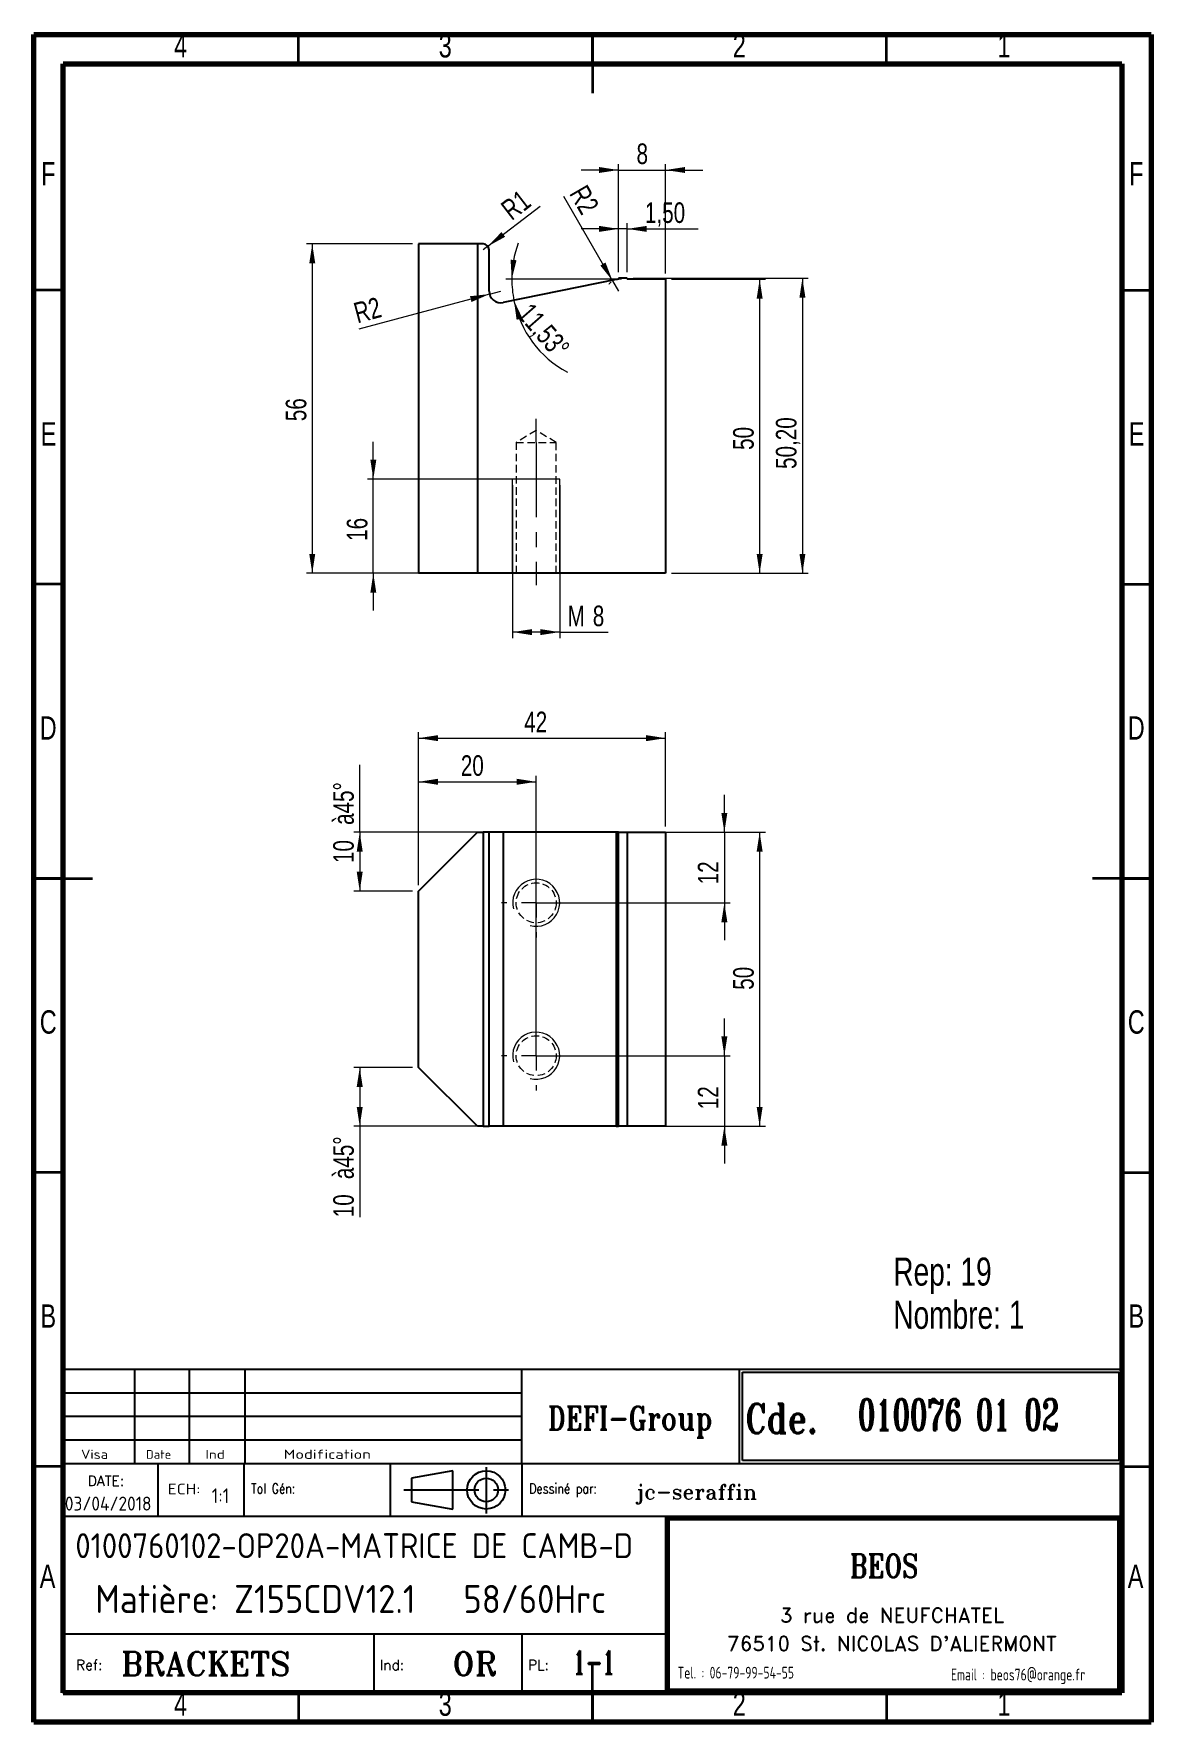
# Model space of a CAD drawing. Header units: millimetres. Extents: x 15 to 205, y 5 to 292.
import ezdxf

# ---------------------------------------------------------------- set-up
doc = ezdxf.new("R2010")
doc.units = ezdxf.units.MM
doc.linetypes.add('CENTERX2', pattern=[20.32, 12.7, -2.54, 2.54, -2.54])
doc.linetypes.add('HIDDEN', pattern=[1.905, 1.27, -0.635])
doc.layers.add('DIMENSIONS', color=176, linetype='Continuous')
doc.styles.add('SLDTEXTSTYLE0', font='TXT', dxfattribs={"width": 0.75})
doc.styles.add('SLDTEXTSTYLE1', font='ISOCP')
doc.styles.add('SLDTEXTSTYLE10', font='ISOCP', dxfattribs={"width": 1.147311})
doc.styles.add('SLDTEXTSTYLE11', font='ISOCP', dxfattribs={"width": 1.385904})
doc.styles.add('SLDTEXTSTYLE12', font='ISOCP', dxfattribs={"width": 1.246461})
doc.styles.add('SLDTEXTSTYLE13', font='ROMAND')
doc.styles.add('SLDTEXTSTYLE2', font='ROMANT', dxfattribs={"width": 0.8})
doc.styles.add('SLDTEXTSTYLE3', font='ISOCP', dxfattribs={"width": 0.8})
doc.styles.add('SLDTEXTSTYLE4', font='ROMANS', dxfattribs={"width": 0.8})
doc.styles.add('SLDTEXTSTYLE5', font='ROMANT')
doc.styles.add('SLDTEXTSTYLE6', font='ROMANS')
doc.styles.add('SLDTEXTSTYLE7', font='ROMANT', dxfattribs={"width": 0.65})
doc.styles.add('SLDTEXTSTYLE8', font='ISOCP', dxfattribs={"width": 1.446157})
doc.styles.add('SLDTEXTSTYLE9', font='ISOCP', dxfattribs={"width": 1.294402})
doc.dimstyles.new('SLDDIMSTYLE0', dxfattribs={"dimtxt": 3.5, "dimasz": 3.302, "dimexe": 0, "dimexo": 0.0625, "dimgap": 0.875, "dimtad": 1, "dimrnd": 1e-09, "dimzin": 12, "dimdsep": 46, "dimtxsty": 'SLDTEXTSTYLE0', "dimsah": 1, "dimcen": 0.09, "dimadec": 0, "dimazin": 3, "dimtfac": 1, "dimtofl": 0, "dimtmove": 0, "dimatfit": 3, "dimfxl": 1, "dimfrac": 2, "dimtolj": 1, "dimtzin": 12, "dimarcsym": 0})
doc.dimstyles.new('SLDDIMSTYLE1', dxfattribs={"dimtxt": 3.5, "dimasz": 3.302, "dimexe": 0, "dimexo": 0.0625, "dimgap": 0.875, "dimtad": 1, "dimrnd": 1e-09, "dimzin": 12, "dimdsep": 46, "dimtxsty": 'SLDTEXTSTYLE0', "dimsah": 1, "dimcen": 0.09, "dimadec": 0, "dimazin": 3, "dimtfac": 1, "dimtmove": 0, "dimatfit": 0, "dimfxl": 1, "dimfrac": 2, "dimtolj": 1, "dimtzin": 12, "dimarcsym": 0})
doc.dimstyles.new('SLDDIMSTYLE2', dxfattribs={"dimtxt": 3.5, "dimasz": 3.302, "dimexe": 0, "dimexo": 0.0625, "dimgap": 0.875, "dimtad": 1, "dimrnd": 1e-09, "dimzin": 12, "dimdsep": 46, "dimtxsty": 'SLDTEXTSTYLE0', "dimsah": 1, "dimcen": 0, "dimadec": 0, "dimazin": 3, "dimtfac": 1, "dimtofl": 0, "dimtmove": 0, "dimatfit": 3, "dimfxl": 1, "dimfrac": 2, "dimtolj": 1, "dimtzin": 12, "dimarcsym": 0})
doc.dimstyles.new('SLDDIMSTYLE3', dxfattribs={"dimtxt": 3.5, "dimasz": 3.302, "dimexe": 0, "dimexo": 0.0625, "dimgap": 0.875, "dimtad": 1, "dimdec": 4, "dimzin": 12, "dimdsep": 46, "dimtxsty": 'SLDTEXTSTYLE0', "dimsah": 1, "dimcen": 0.09, "dimazin": 3, "dimtfac": 1, "dimtofl": 0, "dimtmove": 0, "dimatfit": 3, "dimfxl": 1, "dimfrac": 2, "dimtolj": 1, "dimtzin": 12, "dimarcsym": 0})

# ---------------------------------------------------------------- blocks, each defined once
blk = doc.blocks.new('SW_NOTE_0')
at = {"color": 0, "linetype": 'Continuous', "lineweight": 0, "char_height": 4.763, "attachment_point": 1, "style": 'SLDTEXTSTYLE0'}
for s, insert in [('Rep: 19', (0, 6.14)), ('Nombre: 1', (0, -1.21))]:
    blk.add_mtext(s, dxfattribs=dict(at, insert=insert))
blk = doc.blocks.new('_D')
at = {"color": 7, "linetype": 'Continuous', "lineweight": 18}
for p, q in [((96.42, 215.37), (96.42, 189.37)), ((104.42, 215.37), (104.42, 189.37)), ((104.42, 190.37), (96.42, 190.37)), ((104.42, 190.37), (112.64, 190.37))]:
    blk.add_line(p, q, dxfattribs=at)
for points in [[(96.42, 190.37), (99.72, 189.86), (99.72, 190.88)], [(104.42, 190.37), (101.12, 190.88), (101.12, 189.86)]]:
    blk.add_solid(points, dxfattribs=at)
at = {"color": 7, "linetype": 'Continuous', "lineweight": 18, "char_height": 3.5, "attachment_point": 1, "style": 'SLDTEXTSTYLE0'}
for s, insert in [('M', (105.76, 194.88)), ('8', (110.05, 194.88))]:
    blk.add_mtext(s, dxfattribs=dict(at, insert=insert))
blk = doc.blocks.new('_D_1')
at = {"color": 7, "linetype": 'Continuous', "lineweight": 18}
for p, q in [((72.73, 216.37), (72.73, 222.72)), ((103.42, 216.37), (71.73, 216.37)), ((72.73, 200.37), (72.73, 216.37)), ((103.42, 200.37), (71.73, 200.37)), ((72.73, 200.37), (72.73, 194.02))]:
    blk.add_line(p, q, dxfattribs=at)
for points in [[(72.73, 216.37), (73.24, 219.67), (72.23, 219.67)], [(72.73, 200.37), (72.23, 197.07), (73.24, 197.07)]]:
    blk.add_solid(points, dxfattribs=at)
at = {"color": 7, "linetype": 'Continuous', "lineweight": 18, "insert": (68.22, 205.89), "char_height": 3.5, "attachment_point": 1, "rotation": 90, "style": 'SLDTEXTSTYLE0'}
blk.add_mtext('16', dxfattribs=at)
blk = doc.blocks.new('_D_2')
at = {"color": 7, "linetype": 'Continuous', "lineweight": 18}
for p, q in [((79.42, 256.37), (61.35, 256.37)), ((62.35, 256.37), (62.35, 200.37)), ((79.42, 200.37), (61.35, 200.37))]:
    blk.add_line(p, q, dxfattribs=at)
for points in [[(62.35, 256.37), (61.84, 253.07), (62.86, 253.07)], [(62.35, 200.37), (62.86, 203.67), (61.84, 203.67)]]:
    blk.add_solid(points, dxfattribs=at)
at = {"color": 7, "linetype": 'Continuous', "lineweight": 18, "insert": (57.84, 226.24), "char_height": 3.5, "attachment_point": 1, "rotation": 90, "style": 'SLDTEXTSTYLE0'}
blk.add_mtext('56', dxfattribs=at)
blk = doc.blocks.new('_D_3')
at = {"color": 7, "linetype": 'Continuous', "lineweight": 18}
for q in [(70.28, 241.9), (94.42, 248.37)]:
    blk.add_line((92.49, 247.85), q, dxfattribs=at)
blk.add_solid([(92.49, 247.85), (89.17, 247.49), (89.43, 246.51)], dxfattribs=at)
at = {"color": 7, "linetype": 'Continuous', "lineweight": 18, "insert": (69.12, 246.24), "char_height": 3.5, "attachment_point": 1, "rotation": 15, "style": 'SLDTEXTSTYLE0'}
blk.add_mtext('R2', dxfattribs=at)
blk = doc.blocks.new('_D_4')
at = {"color": 7, "linetype": 'Continuous', "lineweight": 18}
for q in [(101.1, 262.83), (91.42, 255.37)]:
    blk.add_line((92.21, 255.98), q, dxfattribs=at)
blk.add_solid([(92.21, 255.98), (95.14, 257.59), (94.52, 258.4)], dxfattribs=at)
at = {"color": 7, "linetype": 'Continuous', "lineweight": 18, "insert": (94.12, 263.02), "char_height": 3.5, "attachment_point": 1, "rotation": 37.6305, "style": 'SLDTEXTSTYLE0'}
blk.add_mtext('R1', dxfattribs=at)
blk = doc.blocks.new('_D_5')
at = {"color": 7, "linetype": 'Continuous', "lineweight": 18}
blk.add_line((114.92, 250.37), (95.27, 250.37), dxfattribs=at)
for start, end in [(159.9927, 180), (180, 191.5347), (191.5347, 241.7534)]:
    blk.add_arc((114.22, 250.37), 17.94, start, end, dxfattribs=at)
for points in [[(96.27, 250.37), (97.08, 253.61), (96.07, 253.7)], [(96.64, 246.78), (97.1, 243.47), (98.07, 243.77)]]:
    blk.add_solid(points, dxfattribs=at)
at = {"color": 7, "linetype": 'Continuous', "lineweight": 18, "insert": (99.66, 246.62), "char_height": 3.5, "attachment_point": 1, "rotation": 311.1332, "style": 'SLDTEXTSTYLE0'}
blk.add_mtext('11,53°', dxfattribs=at)
blk = doc.blocks.new('_D_6')
at = {"color": 7, "linetype": 'Continuous', "lineweight": 18}
for p, q in [((114.42, 258.94), (108.07, 258.94)), ((114.42, 251.57), (114.42, 259.94)), ((115.92, 258.94), (114.42, 258.94)), ((115.92, 251.57), (115.92, 259.94)), ((115.92, 258.94), (127.97, 258.94))]:
    blk.add_line(p, q, dxfattribs=at)
for points in [[(114.42, 258.94), (111.12, 259.45), (111.12, 258.43)], [(115.92, 258.94), (119.22, 258.43), (119.22, 259.45)]]:
    blk.add_solid(points, dxfattribs=at)
at = {"color": 7, "linetype": 'Continuous', "lineweight": 18, "insert": (118.92, 263.45), "char_height": 3.5, "attachment_point": 1, "style": 'SLDTEXTSTYLE0'}
blk.add_mtext('1,50', dxfattribs=at)
blk = doc.blocks.new('_D_7')
at = {"color": 7, "linetype": 'Continuous', "lineweight": 18}
for p, q in [((114.42, 251.57), (114.42, 269.95)), ((122.42, 251.37), (122.42, 269.95)), ((114.42, 268.95), (108.07, 268.95)), ((114.42, 268.95), (122.42, 268.95)), ((122.42, 268.95), (128.77, 268.95))]:
    blk.add_line(p, q, dxfattribs=at)
for points in [[(114.42, 268.95), (111.12, 269.46), (111.12, 268.45)], [(122.42, 268.95), (125.72, 268.45), (125.72, 269.46)]]:
    blk.add_solid(points, dxfattribs=at)
at = {"color": 7, "linetype": 'Continuous', "lineweight": 18, "insert": (117.49, 273.47), "char_height": 3.5, "attachment_point": 1, "style": 'SLDTEXTSTYLE0'}
blk.add_mtext('8', dxfattribs=at)
blk = doc.blocks.new('_D_8')
at = {"color": 7, "linetype": 'Continuous', "lineweight": 18}
for p, q in [((123.42, 250.37), (139.42, 250.37)), ((138.42, 250.37), (138.42, 200.37)), ((123.42, 200.37), (139.42, 200.37))]:
    blk.add_line(p, q, dxfattribs=at)
for points in [[(138.42, 250.37), (137.91, 247.07), (138.93, 247.07)], [(138.42, 200.37), (138.93, 203.67), (137.91, 203.67)]]:
    blk.add_solid(points, dxfattribs=at)
at = {"color": 7, "linetype": 'Continuous', "lineweight": 18, "insert": (133.91, 221.36), "char_height": 3.5, "attachment_point": 1, "rotation": 90, "style": 'SLDTEXTSTYLE0'}
blk.add_mtext('50', dxfattribs=at)
blk = doc.blocks.new('_D_9')
at = {"color": 7, "linetype": 'Continuous', "lineweight": 18}
for p, q in [((116.92, 250.57), (146.69, 250.57)), ((145.69, 250.57), (145.69, 200.37)), ((123.42, 200.37), (146.69, 200.37))]:
    blk.add_line(p, q, dxfattribs=at)
for points in [[(145.69, 250.57), (145.19, 247.27), (146.2, 247.27)], [(145.69, 200.37), (146.2, 203.67), (145.19, 203.67)]]:
    blk.add_solid(points, dxfattribs=at)
at = {"color": 7, "linetype": 'Continuous', "lineweight": 18, "insert": (141.18, 218.12), "char_height": 3.5, "attachment_point": 1, "rotation": 90, "style": 'SLDTEXTSTYLE0'}
blk.add_mtext('50,20', dxfattribs=at)
blk = doc.blocks.new('_D_10')
at = {"color": 7, "linetype": 'Continuous', "lineweight": 18}
for q in [(105.12, 264.47), (114.42, 248.37)]:
    blk.add_line((113.42, 250.1), q, dxfattribs=at)
blk.add_arc((114.42, 248.37), 2, 128.0998, 146.5651, dxfattribs=at)
blk.add_solid([(113.42, 250.1), (112.21, 253.22), (111.33, 252.71)], dxfattribs=at)
at = {"color": 7, "linetype": 'Continuous', "lineweight": 18, "insert": (109, 266.71), "char_height": 3.5, "attachment_point": 1, "rotation": 300, "style": 'SLDTEXTSTYLE0'}
blk.add_mtext('R2', dxfattribs=at)
blk = doc.blocks.new('_D_11')
at = {"color": 7, "linetype": 'Continuous', "lineweight": 18}
for p, q in [((70.42, 156.34), (70.42, 167.8)), ((93.82, 156.34), (69.42, 156.34)), ((70.42, 156.34), (70.42, 146.34)), ((79.42, 146.34), (69.42, 146.34))]:
    blk.add_line(p, q, dxfattribs=at)
for points in [[(70.42, 156.34), (69.91, 153.04), (70.93, 153.04)], [(70.42, 146.34), (70.93, 149.64), (69.91, 149.64)]]:
    blk.add_solid(points, dxfattribs=at)
at = {"color": 7, "linetype": 'Continuous', "lineweight": 18, "char_height": 3.5, "attachment_point": 1, "rotation": 90, "style": 'SLDTEXTSTYLE0'}
for s, insert in [('à45°', (65.91, 157.59)), ('10', (65.91, 151.11))]:
    blk.add_mtext(s, dxfattribs=dict(at, insert=insert))
blk = doc.blocks.new('_D_12')
at = {"color": 7, "linetype": 'Continuous', "lineweight": 18}
for p, q in [((79.42, 116.34), (69.42, 116.34)), ((70.42, 116.34), (70.42, 106.34)), ((93.82, 106.34), (69.42, 106.34)), ((70.42, 106.34), (70.42, 90.87))]:
    blk.add_line(p, q, dxfattribs=at)
for points in [[(70.42, 116.34), (69.91, 113.04), (70.93, 113.04)], [(70.42, 106.34), (70.93, 109.64), (69.91, 109.64)]]:
    blk.add_solid(points, dxfattribs=at)
at = {"color": 7, "linetype": 'Continuous', "lineweight": 18, "char_height": 3.5, "attachment_point": 1, "rotation": 90, "style": 'SLDTEXTSTYLE0'}
for s, insert in [('à45°', (65.91, 97.35)), ('10', (65.91, 90.87))]:
    blk.add_mtext(s, dxfattribs=dict(at, insert=insert))
blk = doc.blocks.new('_D_13')
at = {"color": 7, "linetype": 'Continuous', "lineweight": 18}
for p, q in [((132.42, 156.34), (132.42, 162.69)), ((115.02, 156.34), (133.42, 156.34)), ((132.42, 156.34), (132.42, 144.34)), ((101.42, 144.34), (133.42, 144.34)), ((132.42, 144.34), (132.42, 137.99))]:
    blk.add_line(p, q, dxfattribs=at)
for points in [[(132.42, 156.34), (132.93, 159.64), (131.91, 159.64)], [(132.42, 144.34), (131.91, 141.04), (132.93, 141.04)]]:
    blk.add_solid(points, dxfattribs=at)
at = {"color": 7, "linetype": 'Continuous', "lineweight": 18, "insert": (127.91, 147.48), "char_height": 3.5, "attachment_point": 1, "rotation": 90, "style": 'SLDTEXTSTYLE0'}
blk.add_mtext('12', dxfattribs=at)
blk = doc.blocks.new('_D_14')
at = {"color": 7, "linetype": 'Continuous', "lineweight": 18}
for p, q in [((132.42, 118.34), (132.42, 124.69)), ((101.42, 118.34), (133.42, 118.34)), ((132.42, 118.34), (132.42, 106.34)), ((115.02, 106.34), (133.42, 106.34)), ((132.42, 106.34), (132.42, 99.99))]:
    blk.add_line(p, q, dxfattribs=at)
for points in [[(132.42, 118.34), (132.93, 121.64), (131.91, 121.64)], [(132.42, 106.34), (131.91, 103.04), (132.93, 103.04)]]:
    blk.add_solid(points, dxfattribs=at)
at = {"color": 7, "linetype": 'Continuous', "lineweight": 18, "insert": (127.91, 109.24), "char_height": 3.5, "attachment_point": 1, "rotation": 90, "style": 'SLDTEXTSTYLE0'}
blk.add_mtext('12', dxfattribs=at)
blk = doc.blocks.new('_D_15')
at = {"color": 7, "linetype": 'Continuous', "lineweight": 18}
for p, q in [((80.42, 147.34), (80.42, 165.92)), ((80.42, 164.92), (100.42, 164.92)), ((100.42, 119.34), (100.42, 165.92))]:
    blk.add_line(p, q, dxfattribs=at)
for points in [[(80.42, 164.92), (83.72, 164.41), (83.72, 165.43)], [(100.42, 164.92), (97.12, 165.43), (97.12, 164.41)]]:
    blk.add_solid(points, dxfattribs=at)
at = {"color": 7, "linetype": 'Continuous', "lineweight": 18, "insert": (87.61, 169.43), "char_height": 3.5, "attachment_point": 1, "style": 'SLDTEXTSTYLE0'}
blk.add_mtext('20', dxfattribs=at)
blk = doc.blocks.new('_D_16')
at = {"color": 7, "linetype": 'Continuous', "lineweight": 18}
for p, q in [((80.42, 147.34), (80.42, 173.34)), ((80.42, 172.34), (122.42, 172.34)), ((122.42, 157.34), (122.42, 173.34))]:
    blk.add_line(p, q, dxfattribs=at)
for points in [[(80.42, 172.34), (83.72, 171.83), (83.72, 172.85)], [(122.42, 172.34), (119.12, 172.85), (119.12, 171.83)]]:
    blk.add_solid(points, dxfattribs=at)
at = {"color": 7, "linetype": 'Continuous', "lineweight": 18, "insert": (98.39, 176.85), "char_height": 3.5, "attachment_point": 1, "style": 'SLDTEXTSTYLE0'}
blk.add_mtext('42', dxfattribs=at)
blk = doc.blocks.new('_D_17')
at = {"color": 7, "linetype": 'Continuous', "lineweight": 18}
for p, q in [((123.42, 156.34), (139.42, 156.34)), ((138.42, 156.34), (138.42, 106.34)), ((123.42, 106.34), (139.42, 106.34))]:
    blk.add_line(p, q, dxfattribs=at)
for points in [[(138.42, 156.34), (137.91, 153.04), (138.93, 153.04)], [(138.42, 106.34), (138.93, 109.64), (137.91, 109.64)]]:
    blk.add_solid(points, dxfattribs=at)
at = {"color": 7, "linetype": 'Continuous', "lineweight": 18, "insert": (133.91, 129.55), "char_height": 3.5, "attachment_point": 1, "rotation": 90, "style": 'SLDTEXTSTYLE0'}
blk.add_mtext('50', dxfattribs=at)
blk = doc.blocks.new('SW_CENTERMARKSYMBOL_0')
at = {"color": 0, "linetype": 'Continuous', "lineweight": 0}
for p, q in [((0, 5), (0, 5.9)), ((-5, 0), (-5.9, 0)), ((0, 0), (-2.5, 0)), ((0, 0), (0, 2.5)), ((0, 0), (0, -2.5)), ((0, 0), (2.5, 0)), ((5, 0), (5.9, 0)), ((0, -5), (0, -5.9))]:
    blk.add_line(p, q, dxfattribs=at)
blk = doc.blocks.new('SW_CENTERMARKSYMBOL_1')
at = {"color": 0, "linetype": 'Continuous', "lineweight": 0}
for p, q in [((0, 5), (0, 5.9)), ((-5, 0), (-5.9, 0)), ((0, 0), (-2.5, 0)), ((0, 0), (0, 2.5)), ((0, 0), (0, -2.5)), ((0, 0), (2.5, 0)), ((5, 0), (5.9, 0)), ((0, -5), (0, -5.9))]:
    blk.add_line(p, q, dxfattribs=at)

msp = doc.modelspace()

# ---------------------------------------------------------------- linework, layer by layer
at = {"color": 7, "linetype": 'Continuous', "lineweight": 70}
for p, q in [((15, 5), (15, 292)), ((15, 292), (205, 292)), ((205, 292), (205, 5)), ((20, 10), (20, 287)), ((20, 287), (200, 287)), ((200, 287), (200, 10)), ((200, 10), (20, 10)), ((205, 5), (15, 5))]:
    msp.add_line(p, q, dxfattribs=at)
at = {"color": 7, "linetype": 'Continuous', "lineweight": 35}
for p, q in [((60, 287), (60, 292)), ((110, 292.001), (110, 281.999)), ((110, 287), (110, 292)), ((160, 287), (160, 292)), ((20, 248.5), (15, 248.5)), ((200, 248.5), (205, 248.5)), ((20, 198.5), (15, 198.5)), ((200, 198.5), (205, 198.5)), ((14.999, 148.5), (25.001, 148.5)), ((20, 148.5), (15, 148.5)), ((205.001, 148.5), (194.999, 148.5)), ((200, 148.5), (205, 148.5)), ((20, 98.5), (15, 98.5)), ((200, 98.5), (205, 98.5)), ((20, 48.5), (15, 48.5)), ((200, 48.5), (205, 48.5)), ((110, 4.999), (110, 15.001)), ((60, 10), (60, 5)), ((110, 10), (110, 5)), ((160, 10), (160, 5))]:
    msp.add_line(p, q, dxfattribs=at)
at = {"color": 7, "linetype": 'Continuous', "lineweight": 25}
for p, q in [((80.42002, 256.37049), (80.42002, 200.37049)), ((90.42002, 256.37049), (80.42002, 256.37049)), ((90.42002, 256.37049), (90.42002, 200.37049)), ((91.42002, 256.37049), (90.42002, 256.37049)), ((92.42002, 248.37126), (92.42002, 255.37049)), ((114.0201, 250.3301), (94.81995, 246.41166)), ((114.42002, 250.57049), (114.42002, 250.37049)), ((115.92002, 250.57049), (114.42002, 250.57049)), ((115.92002, 250.57049), (115.92002, 250.37049)), ((122.42002, 250.37049), (115.92002, 250.37049)), ((122.42002, 250.37049), (122.42002, 200.37049)), ((90.42002, 200.37049), (80.42002, 200.37049)), ((122.42002, 200.37049), (90.42002, 200.37049)), ((80.42002, 146.34081), (90.42002, 156.34081)), ((90.42002, 156.34081), (91.42002, 156.34081)), ((91.42002, 156.34081), (91.42002, 106.34081)), ((92.42002, 156.34081), (91.42002, 156.34081)), ((92.42002, 106.34081), (92.42002, 156.34081)), ((94.81995, 156.34081), (92.42002, 156.34081)), ((94.81995, 156.34081), (94.81995, 106.34081)), ((114.0201, 156.34081), (94.81995, 156.34081)), ((114.0201, 156.34081), (114.0201, 106.34081)), ((114.42002, 156.34081), (114.0201, 156.34081)), ((114.42002, 106.34081), (114.42002, 156.34081)), ((114.42002, 156.34081), (115.92002, 156.34081)), ((115.92002, 156.34081), (115.92002, 106.34081)), ((115.92002, 156.34081), (122.42002, 156.34081)), ((122.42002, 156.34081), (122.42002, 106.34081)), ((80.42002, 116.34081), (80.42002, 146.34081)), ((90.42002, 106.34081), (80.42002, 116.34081)), ((91.42002, 106.34081), (90.42002, 106.34081)), ((91.42002, 106.34081), (92.42002, 106.34081)), ((94.81995, 106.34081), (92.42002, 106.34081)), ((114.0201, 106.34081), (94.81995, 106.34081)), ((114.0201, 106.34081), (114.42002, 106.34081)), ((115.92002, 106.34081), (114.42002, 106.34081)), ((122.42002, 106.34081), (115.92002, 106.34081))]:
    msp.add_line(p, q, dxfattribs=at)
at = {"color": 7, "linetype": 'HIDDEN', "lineweight": 18}
for p, q in [((100.42002, 224.66342), (97.02002, 222.62049)), ((103.82002, 222.62049), (100.42002, 224.66342)), ((97.02002, 222.62049), (103.82002, 222.62049)), ((97.02002, 222.62049), (97.02002, 200.37049)), ((103.82002, 200.37049), (103.82002, 222.62049)), ((104.42002, 216.37049), (96.42002, 216.37049)), ((104.42002, 216.37049), (96.42002, 216.37049))]:
    msp.add_line(p, q, dxfattribs=at)
at = {"color": 7, "linetype": 'CENTERX2', "lineweight": 18}
for q in [(100.42002, 226.66342), (100.42002, 198.37049)]:
    msp.add_line((100.42002, 222.62049), q, dxfattribs=at)
at = {"color": 7, "linetype": 'Continuous', "lineweight": 18}
for p, q in [((96.42002, 200.37049), (96.42002, 216.37049)), ((96.42002, 200.37049), (96.42002, 216.37049)), ((104.42002, 200.37049), (104.42002, 216.37049)), ((104.42002, 200.37049), (104.42002, 216.37049))]:
    msp.add_line(p, q, dxfattribs=at)
at = {"color": 7, "linetype": 'Continuous', "lineweight": 50}
msp.add_line((20, 65.25), (20, 10), dxfattribs=at)
at = {"color": 7, "linetype": 'HIDDEN', "lineweight": 18}
for centre in [(100.42002, 144.34081), (100.42002, 118.34081)]:
    msp.add_circle(centre, 3.4, dxfattribs=at)
at = {"color": 7, "linetype": 'Continuous', "lineweight": 25}
for centre, radius, start, end in [((91.42002, 255.37049), 1, 0, 90), ((114.42002, 248.37049), 2, 90, 101.5347423), ((94.42002, 248.37126), 2, 180, 281.5347423)]:
    msp.add_arc(centre, radius, start, end, dxfattribs=at)
at = {"color": 7, "linetype": 'Continuous', "lineweight": 18}
for centre in [(100.42002, 144.34081), (100.42002, 118.34081)]:
    msp.add_arc(centre, 4, 255, 195, dxfattribs=at)
at = {"layer": 'DIMENSIONS', "color": 3}
for p, q in [((98, 65), (19.92476, 65)), ((32.19244, 49), (32.19244, 65)), ((41.49782, 49), (41.49782, 65)), ((50.96646, 49), (50.96646, 65)), ((20, 61), (98, 61)), ((98, 57), (20, 57)), ((20, 53), (98, 53))]:
    msp.add_line(p, q, dxfattribs=at)
at = {"layer": 'DIMENSIONS', "color": 6}
for p, q in [((19.92476, 65), (19.92476, 10)), ((200, 10), (200, 65)), ((200, 40), (122.38409, 40)), ((122.38409, 40), (122.38409, 10)), ((199.8, 39.8), (122.58409, 39.8)), ((122.58409, 39.8), (122.58409, 10.2)), ((199.6, 39.6), (122.78409, 39.6)), ((122.78409, 39.6), (122.78409, 10.4)), ((199.4, 39.4), (122.98409, 39.4)), ((122.98409, 39.4), (122.98409, 10.6)), ((199.4, 10.6), (199.4, 39.4)), ((199.6, 10.4), (199.6, 39.6)), ((199.8, 10.2), (199.8, 39.8)), ((19.92476, 10), (200, 10)), ((122.58409, 10.2), (199.8, 10.2)), ((122.78409, 10.4), (199.6, 10.4)), ((122.98409, 10.6), (199.4, 10.6))]:
    msp.add_line(p, q, dxfattribs=at)
at = {"layer": 'DIMENSIONS', "color": 1}
for p, q in [((200, 65), (98, 65)), ((98, 49), (98, 65)), ((135, 49), (135, 65)), ((135.5, 49.5), (135.5, 64.5)), ((135.5, 64.5), (199.5, 64.5)), ((199.5, 64.5), (199.5, 49.5)), ((20, 49), (200, 49)), ((36.11049, 49), (36.11049, 40)), ((50.73069, 49), (50.73069, 40)), ((75.62034, 49), (75.62034, 40)), ((98, 49), (98, 40)), ((199.5, 49.5), (135.5, 49.5)), ((122.38409, 40), (20, 40)), ((122.38409, 20), (20, 20)), ((72.79154, 20), (72.79154, 10)), ((98, 20), (98, 10))]:
    msp.add_line(p, q, dxfattribs=at)
at = {"layer": 'DIMENSIONS'}
for p, q in [((135.5, 49.5), (135.5, 64.5)), ((135.5, 64.5), (199.5, 64.5)), ((199.5, 64.5), (199.5, 49.5)), ((199.5, 49.5), (135.5, 49.5))]:
    msp.add_line(p, q, dxfattribs=at)
at = {"layer": 'DIMENSIONS', "color": 7}
for p, q in [((86.24368, 47.75), (79.24368, 46.5)), ((79.24368, 46.5), (79.24368, 42.5)), ((86.24368, 41.25), (86.24368, 47.75)), ((79.24368, 42.5), (86.24368, 41.25))]:
    msp.add_line(p, q, dxfattribs=at)
at = {"layer": 'DIMENSIONS', "color": 3, "linetype": 'CENTERX2'}
for p, q in [((91.93393, 48.34798), (91.93393, 40.51332)), ((77.94646, 44.5), (96.20111, 44.5))]:
    msp.add_line(p, q, dxfattribs=at)
at = {"layer": 'DIMENSIONS', "color": 7}
for radius in [3.25, 2]:
    msp.add_circle((91.93393, 44.5), radius, dxfattribs=at)

# ---------------------------------------------------------------- block references
at = {"color": 7, "linetype": 'Continuous', "lineweight": 0}
for name, p in [('SW_CENTERMARKSYMBOL_0', (100.42002, 144.34081)), ('SW_CENTERMARKSYMBOL_1', (100.42002, 118.34081)), ('SW_NOTE_0', (161.14158, 77.8697))]:
    msp.add_blockref(name, p, dxfattribs=at)

# ---------------------------------------------------------------- texts
at = {"color": 7, "linetype": 'Continuous', "lineweight": 0, "char_height": 3.96875, "attachment_point": 2, "style": 'SLDTEXTSTYLE0'}
for s, insert in [('4', (39.96004, 292.06015)), ('3', (84.96004, 292.06015)), ('2', (134.96004, 292.06015)), ('1', (179.96004, 292.06015)), ('F', (17.45774, 270.31015)), ('F', (202.45774, 270.31015)), ('E', (17.50781, 226.06015)), ('E', (202.50781, 226.06015)), ('D', (17.45269, 176.06015)), ('D', (202.45269, 176.06015)), ('C', (17.45866, 126.06015)), ('C', (202.45866, 126.06015)), ('B', (17.4706, 76.06015)), ('B', (202.4706, 76.06015)), ('A', (17.33969, 31.81015)), ('A', (202.33969, 31.81015)), ('4', (39.96004, 10.06015)), ('3', (84.96004, 10.06015)), ('2', (134.96004, 10.06015)), ('1', (179.96004, 10.06015))]:
    msp.add_mtext(s, dxfattribs=dict(at, insert=insert))
at = {"layer": 'DIMENSIONS'}
for s, insert, char_height, attachment_point, style in [('DEFI-Group', (116.4195, 58.70072), 4, 2, 'SLDTEXTSTYLE2'), ('Cde.', (136, 59.12589), 5, 1, 'SLDTEXTSTYLE2'), ('010076 01 02', (155.14242, 59.93983), 5.2916667, 1, 'SLDTEXTSTYLE7'), ('Visa', (23.04116, 51.34751), 1.567052, 1, 'SLDTEXTSTYLE12'), ('Date', (34.06736, 51.28334), 1.492431, 1, 'SLDTEXTSTYLE10'), ('Ind', (44.17125, 51.28334), 1.492431, 1, 'SLDTEXTSTYLE11'), ('Modification', (57.48919, 51.34751), 1.5670523, 1, 'SLDTEXTSTYLE8'), ('DATE:', (24.15647, 46.91526), 1.727675, 1, 'SLDTEXTSTYLE6'), ('03/04/2018', (20.28608, 43.36811), 2.38125, 1, 'SLDTEXTSTYLE1'), ('ECH:', (37.78774, 45.55991), 1.814059, 1, 'SLDTEXTSTYLE9'), ('1:1', (45.26275, 44.76372), 2.5, 1, 'SLDTEXTSTYLE1'), ('Tol Gén:', (51.95157, 45.59841), 1.727675, 1, 'SLDTEXTSTYLE4'), ('Dessiné par:', (99.22087, 45.59841), 1.7276752, 1, 'SLDTEXTSTYLE4'), ('jc-seraffin', (117.35515, 45.41997), 2.5, 1, 'SLDTEXTSTYLE5'), ('0100760102-OP20A-MATRICE DE CAMB-D', (22.06558, 37.13848), 4.2333333, 1, 'SLDTEXTSTYLE1'), ('BEOS', (159.57079, 33.59488), 4, 2, 'SLDTEXTSTYLE2'), ('Matière: Z155CDV12.1   58/60Hrc', (25.45634, 28.33773), 4.7625, 1, 'SLDTEXTSTYLE1'), ('3 rue de NEUFCHATEL', (160.90924, 24.44835), 2.5, 2, 'SLDTEXTSTYLE13'), ("76510 St. NICOLAS D'ALIERMONT", (160.90254, 19.62324), 2.5, 2, 'SLDTEXTSTYLE13'), ('Ref:', (22.16807, 15.59841), 1.727675, 1, 'SLDTEXTSTYLE6'), ('BRACKETS', (29.83863, 16.95138), 4, 1, 'SLDTEXTSTYLE5'), ('Ind:', (73.82565, 15.59841), 1.727675, 1, 'SLDTEXTSTYLE6'), ('OR', (86.19394, 16.95138), 4, 1, 'SLDTEXTSTYLE5'), ('PL:', (99.03411, 15.59841), 1.727675, 1, 'SLDTEXTSTYLE6'), ('1-1', (106.65089, 17.17305), 4, 1, 'SLDTEXTSTYLE7'), ('Tel. : 06-79-99-54-55', (134.36027, 14.42858), 2, 2, 'SLDTEXTSTYLE3'), ('Email : beos76@orange.fr', (182.37248, 14.0972), 2, 2, 'SLDTEXTSTYLE3')]:
    msp.add_mtext(s, dxfattribs=dict(at, insert=insert, char_height=char_height, attachment_point=attachment_point, style=style))

# ---------------------------------------------------------------- dimensions: what is measured, and where the dimension line sits
at = {"color": 7, "linetype": 'Continuous', "lineweight": 18}
for base, p1, p2, dimstyle, picture, middle in [((122.42002, 268.95338), (114.42002, 250.57049), (122.42002, 250.37049), 'SLDDIMSTYLE1', '_D_7', (118.7843, 268.95338)), ((114.42002, 258.94204), (115.92002, 250.57049), (114.42002, 250.57049), 'SLDDIMSTYLE1', '_D_6', (123.44412, 258.94204)), ((122.42002, 172.34081), (80.42002, 146.34081), (122.42002, 156.34081), 'SLDDIMSTYLE0', '_D_16', (100.9806, 172.34081)), ((100.42002, 164.91755), (80.42002, 146.34081), (100.42002, 118.34081), 'SLDDIMSTYLE1', '_D_15', (90.1933, 164.91755))]:
    dim = msp.add_linear_dim(base=base, p1=p1, p2=p2, dimstyle=dimstyle, dxfattribs=at)
    dim.commit()
    dim.dimension.update_dxf_attribs({"geometry": picture, "text_midpoint": middle, "dimtype": 160})
for center, mpoint, picture, middle in [((91.42002, 255.37049), (92.21199, 255.98106), '_D_4', (99.24634, 261.40421)), ((114.42002, 248.37049), (113.42002, 250.10254), '_D_10', (106.36169, 262.32796)), ((94.42002, 248.37126), (92.48817, 247.85362), '_D_3', (72.73405, 242.56053))]:
    dim = msp.add_radius_dim(center=center, mpoint=mpoint, dimstyle='SLDDIMSTYLE2', dxfattribs=at)
    dim.commit()
    dim.dimension.update_dxf_attribs({"geometry": picture, "text_midpoint": middle, "dimtype": 164})
for base, p1, p2, dimstyle, picture, middle in [((62.34927, 200.37049), (80.42002, 256.37049), (80.42002, 200.37049), 'SLDDIMSTYLE0', '_D_2', (62.34927, 228.82157)), ((145.69414, 200.37049), (115.92002, 250.57049), (122.42002, 200.37049), 'SLDDIMSTYLE0', '_D_9', (145.69414, 223.94367)), ((138.42002, 200.37049), (122.42002, 250.37049), (122.42002, 200.37049), 'SLDDIMSTYLE0', '_D_8', (138.42002, 223.94367)), ((72.73404, 216.37049), (104.42002, 200.37049), (104.42002, 216.37049), 'SLDDIMSTYLE1', '_D_1', (72.73404, 208.48009)), ((132.42002, 144.34081), (114.0201, 156.34081), (100.42002, 144.34081), 'SLDDIMSTYLE1', '_D_13', (132.42002, 150.06751)), ((138.42002, 106.34081), (122.42002, 156.34081), (122.42002, 106.34081), 'SLDDIMSTYLE0', '_D_17', (138.42002, 132.13538)), ((132.42002, 106.34081), (100.42002, 118.34081), (114.0201, 106.34081), 'SLDDIMSTYLE1', '_D_14', (132.42002, 111.82163))]:
    dim = msp.add_linear_dim(base=base, p1=p1, p2=p2, angle=90, dimstyle=dimstyle, dxfattribs=at)
    dim.commit()
    dim.dimension.update_dxf_attribs({"geometry": picture, "text_midpoint": middle, "dimtype": 160})
dim = msp.add_angular_dim_2l(base=(96.36447, 248.56726), line1=((94.81995, 246.41166), (114.0201, 250.3301)), line2=((115.92002, 250.37049), (122.42002, 250.37049)), dimstyle='SLDDIMSTYLE3', dxfattribs=at)
dim.commit()
dim.dimension.update_dxf_attribs({"geometry": '_D_5', "text_midpoint": (100.70263, 238.56646), "dimtype": 162})
dim = msp.add_linear_dim(base=(96.42002, 190.37049), p1=(104.42002, 216.37049), p2=(96.42002, 216.37049), text='M8<>', dimstyle='SLDDIMSTYLE0', dxfattribs=at)
dim.commit()
dim.dimension.update_dxf_attribs({"geometry": '_D', "text_midpoint": (109.19968, 190.37049), "dimtype": 160})
for base, p1, p2, picture, middle in [((70.42002, 146.34081), (94.81995, 156.34081), (80.42002, 146.34081), '_D_11', (70.42002, 159.45386)), ((70.42002, 106.34081), (80.42002, 116.34081), (94.81995, 106.34081), '_D_12', (70.42002, 99.2131))]:
    dim = msp.add_linear_dim(base=base, p1=p1, p2=p2, angle=90, text='<> à45°', dimstyle='SLDDIMSTYLE0', dxfattribs=at)
    dim.commit()
    dim.dimension.update_dxf_attribs({"geometry": picture, "text_midpoint": middle, "dimtype": 160})

doc.saveas('drawing.dxf')
